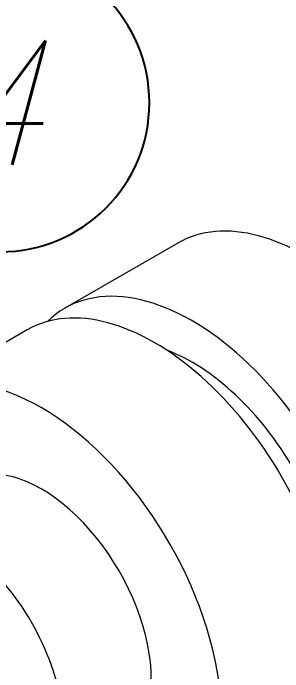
# Model space of a CAD drawing. Header units: millimetres. Extents: x -2122 to 22797, y 3569 to 89276.
# Drawn here: x 7118 to 7335, y 81688 to 82218 of the extents above; entities that cross this region are included whole.
import ezdxf
from ezdxf.enums import TextEntityAlignment as Align

# ---------------------------------------------------------------- set-up
doc = ezdxf.new("R2010")
doc.units = ezdxf.units.MM
doc.header["$LTSCALE"] = 20
doc.layers.add('IA-TEXT', color=2, linetype='Continuous')
doc.layers.add('IA-TRAZ', color=8, linetype='Continuous', lineweight=5)
doc.styles.add('SALVADOR', font='romans.shx', dxfattribs={"width": 0.75, "oblique": 15})

# ---------------------------------------------------------------- blocks, each defined once
blk = doc.blocks.new('EJE')
blk.add_circle((0, 6), 6)
at = {"style": 'SALVADOR', "oblique": 15, "width": 0.75}
blk.add_attdef('N', text='', height=5, dxfattribs=at).set_placement((0, 6), align=Align.MIDDLE)
blk = doc.blocks.new('A$C6cb7b9ed')
at = {"color": 0, "linetype": 'Continuous', "lineweight": 0, "extrusion": (2.77556e-16, 0.816497, 0.57735)}
for p, q in [((-1219.19, 6067.02), (-1310.11, 6014.53)), ((-1340.41, 5997.03), (-1431.33, 5944.54))]:
    blk.add_line(p, q, dxfattribs=at)
at = {"color": 0, "linetype": 'Continuous', "lineweight": 0}
for centre, major_axis, start_param, end_param in [((-1116.69, 5889.48), (102.5, -177.54), 0, 3.141593), ((-1207.61, 5836.99), (102.5, -177.54), -0.148371, 3.289964), ((-1237.91, 5819.5), (102.5, -177.54), 0, 3.141593), ((-1207.61, 5836.99), (-82.12, 142.23), -2.533293, -0.608299), ((-1328.83, 5767.01), (102.5, -177.54), -0.241372, 4.069927), ((-1328.83, 5767.01), (62.46, -108.18), 0, 3.141593), ((-1399.54, 5726.18), (62.46, -108.18), -0.241372, 3.53159)]:
    blk.add_ellipse(centre, major_axis=major_axis, ratio=0.57735, start_param=start_param, end_param=end_param, dxfattribs=at)

msp = doc.modelspace()

# ---------------------------------------------------------------- block references
at = {"layer": 'IA-TEXT'}
ref = msp.add_blockref('EJE', (7107.73, 82026.38, 30576.32), dxfattribs=dict(at, xscale=-20, yscale=20, zscale=20))
ref.add_attrib('N', '4', dxfattribs={"layer": '0', "height": 100, "style": 'SALVADOR', "oblique": 15, "width": 0.75}).set_placement((7107.73, 82146.38, 30576.32), align=Align.MIDDLE)
at = {"layer": 'IA-TRAZ'}
msp.add_blockref('A$C6cb7b9ed', (8469.77, 75966.46, 10192.11), dxfattribs=at)

doc.saveas('drawing.dxf')
